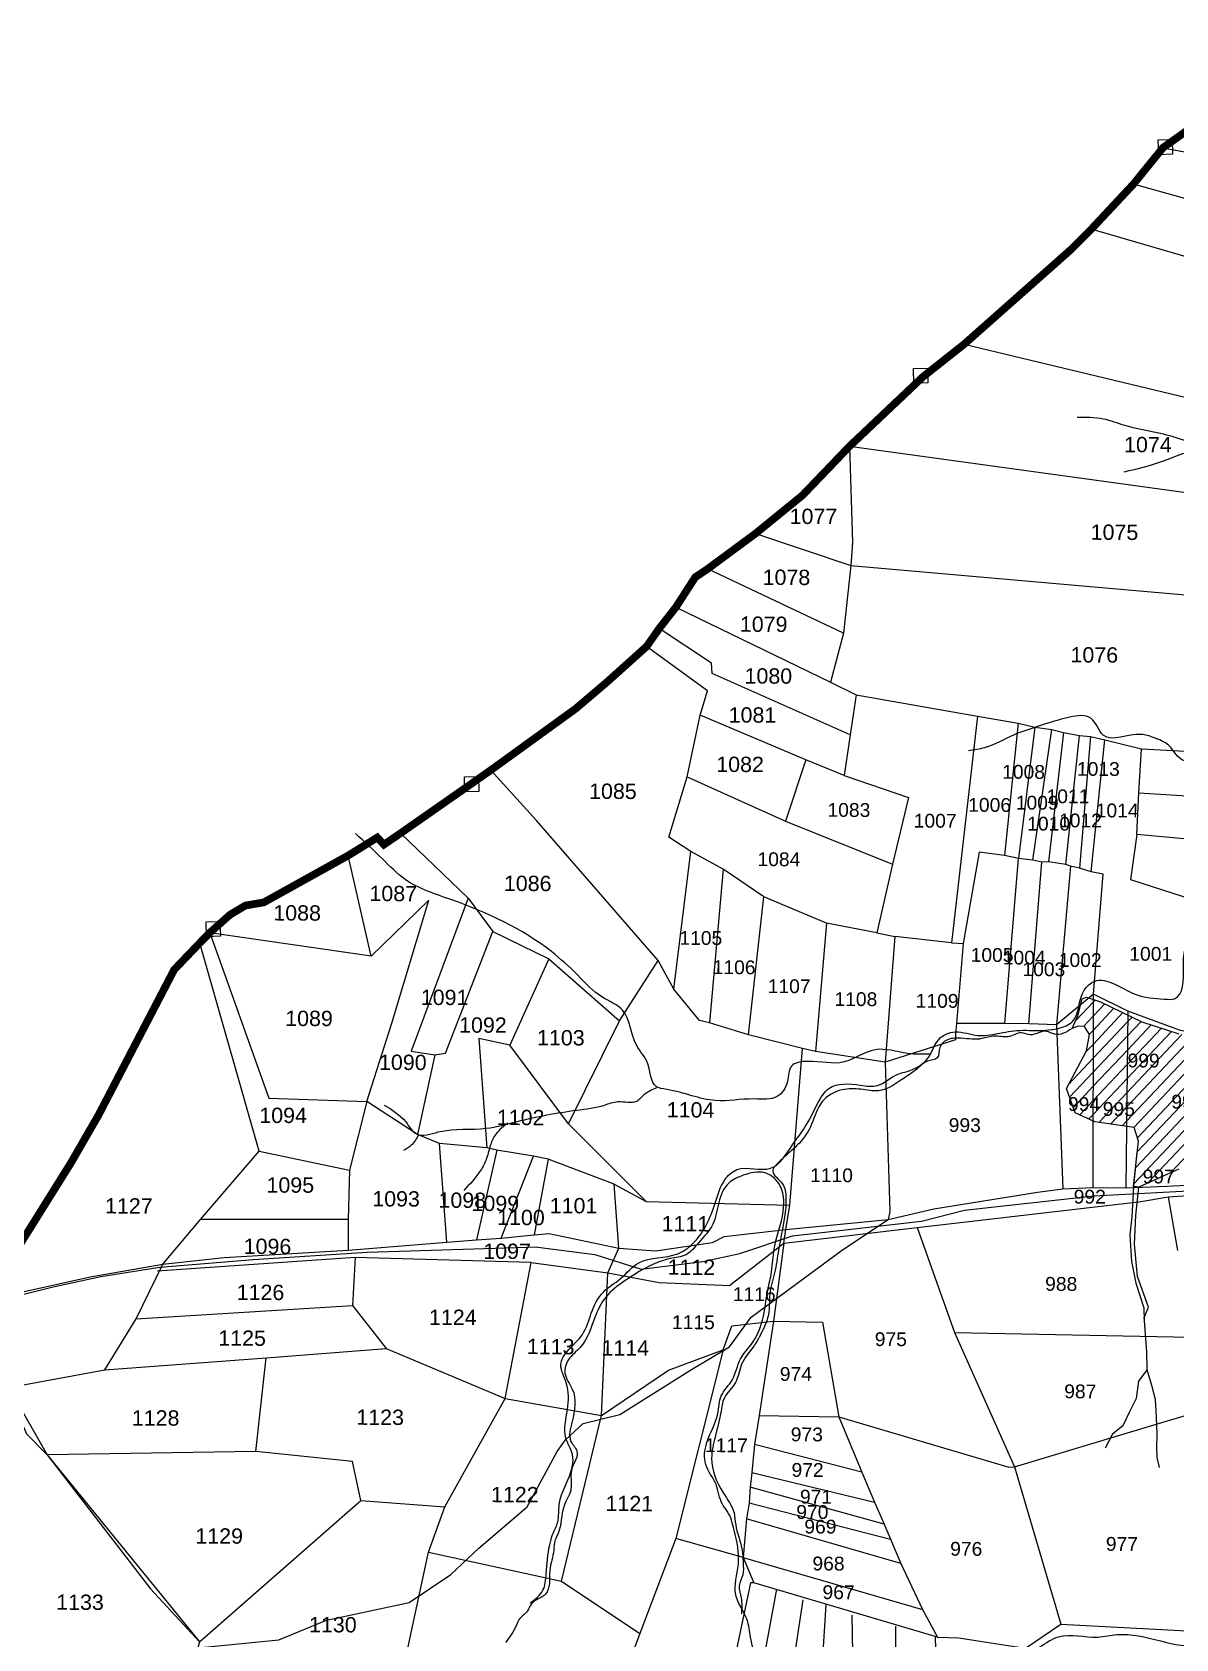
# Model space of a CAD drawing. Header units: inches. Extents: x 177544 to 239871, y 1610424 to 1630335.
# Drawn here: x 182910 to 184402, y 1620740 to 1622836 of the extents above; entities that cross this region are included whole.
import ezdxf
from ezdxf.enums import TextEntityAlignment as Align

# ---------------------------------------------------------------- set-up
doc = ezdxf.new("R2010")
doc.units = ezdxf.units.IN
doc.header["$MEASUREMENT"] = 0
doc.linetypes.add('DASHED2', pattern=[0.375, 0.25, -0.125])
for name, color, linetype in [('BOUNDRY STONES', 240, 'Continuous'), ('PLOT', 7, 'Continuous'), ('PLOT NO', 7, 'Continuous'), ('ROAD', 1, 'Continuous'), ('STREAM', 4, 'Continuous'), ('VILLAGE BOUNDRY', 5, 'Continuous')]:
    doc.layers.add(name, color=color, linetype=linetype)
doc.styles.get("Standard").update_dxf_attribs({"font": 'arial.ttf'})
pattern_1 = [(46.7021, (182315.279, 1621907.716), (-9.14387, 8.61611), [])]

msp = doc.modelspace()

# ---------------------------------------------------------------- hatches: boundary and pattern name
at = {"layer": 'STREAM'}
h = msp.add_hatch(dxfattribs=at)
h.set_pattern_fill('ANSI31', color=256, scale=100.509967, angle=1.7021)
h.set_pattern_definition(pattern_1)
h.paths.add_polyline_path([(184294.3, 1621574.5), (184288.3, 1621576.5), (184277.7, 1621567.7), (184274.1, 1621553.1), (184266.5, 1621536.6), (184274.5, 1621539.7), (184282.8, 1621539.2), (184289.4, 1621528.9), (184285.1, 1621507.4), (184259.1, 1621458.4), (184270.7, 1621426.9), (184294.1, 1621416.1)])
h.paths.add_polyline_path([(184268.1, 1621430), (184296.6, 1621430.8), (184296.1, 1621446.2), (184267.6, 1621445.3)], flags=25)
h = msp.add_hatch(dxfattribs=at)
h.set_pattern_fill('ANSI31', color=256, scale=100.509967, angle=1.7021)
h.set_pattern_definition(pattern_1)
h.paths.add_polyline_path([(184339.1, 1621554.4), (184303.7, 1621571.3), (184294.3, 1621574.5), (184294.1, 1621416.1), (184296.3, 1621415.1), (184337.5, 1621409)])
h.paths.add_polyline_path([(184313.5, 1621423.4), (184342, 1621424.3), (184341.6, 1621439.7), (184313, 1621438.8)], flags=24)
h = msp.add_hatch(dxfattribs=at)
h.set_pattern_fill('ANSI31', color=256, scale=100.509967, angle=1.7021)
h.set_pattern_definition(pattern_1)
h.paths.add_polyline_path([(184471, 1621476), (184456.9, 1621509.3), (184426.8, 1621524.4), (184405.6, 1621529.7), (184357.6, 1621545.6), (184339.1, 1621554.4), (184337.5, 1621409), (184347.4, 1621407.5), (184353.1, 1621389.6), (184346.5, 1621330.8), (184353.4, 1621329.9), (184390.1, 1621346.4), (184405.8, 1621353.4), (184429.1, 1621359), (184447.5, 1621354.8), (184462.1, 1621341.1), (184472.4, 1621339.6), (184478.3, 1621349.4), (184480.5, 1621399), (184480, 1621442.8)])
h.paths.add_polyline_path([(184313.5, 1621423.4), (184342, 1621424.3), (184341.6, 1621439.7), (184313, 1621438.8)], flags=24)
h.paths.add_polyline_path([(184436.2, 1621493.6), (184472.6, 1621494.6), (184472.1, 1621510), (184435.8, 1621509)], flags=24)
h.paths.add_polyline_path([(184345.7, 1621486.7), (184374.3, 1621487.6), (184373.8, 1621503), (184345.3, 1621502.1)], flags=24)
h.paths.add_polyline_path([(184430.2, 1621363.1), (184458.8, 1621363.9), (184458.3, 1621379.3), (184429.8, 1621378.4)], flags=24)
h.paths.add_polyline_path([(184365.5, 1621335.4), (184394, 1621336.3), (184393.6, 1621351.7), (184365, 1621350.8)], flags=24)
h.paths.add_polyline_path([(184402.8, 1621433.1), (184431.4, 1621434), (184430.9, 1621449.4), (184402.4, 1621448.5)], flags=24)

# ---------------------------------------------------------------- linework, layer by layer
at = {"layer": 'BOUNDRY STONES'}
for points in [[(184379, 1622695.9), (184397.2, 1622696.5), (184397.7, 1622677.1), (184379.5, 1622676.5)], [(184059.6, 1622397.6), (184077.8, 1622398.2), (184078.4, 1622378.8), (184060.2, 1622378.2)], [(183473.7, 1621864.9), (183492, 1621865.4), (183492.5, 1621846), (183474.3, 1621845.5)], [(183136.5, 1621675.9), (183154.7, 1621676.4), (183155.3, 1621657.1), (183137.1, 1621656.5)]]:
    msp.add_lwpolyline(points, close=True, dxfattribs=at)
at = {"layer": 'PLOT'}
for points in [[(184385, 1622685.6), (184638.3, 1622639.1)], [(184707.3, 1622537.3), (184346.6, 1622638.3)], [(184688.9, 1622463.8), (184291.5, 1622579.3)], [(184125.8, 1622429.5), (184655.1, 1622302.4)], [(183976, 1622296.1), (183980.1, 1622170.5), (183977.6, 1622140.6), (183968.2, 1622052.4), (183951.2, 1621988.7), (183984.8, 1621972.1), (183976.9, 1621919.9), (183969.3, 1621866.8), (183919.3, 1621887), (183892.4, 1621807.3), (184032.1, 1621751.1), (184011.7, 1621661.4), (184035.2, 1621656.8), (184022.5, 1621492.6), (184028.6, 1621297.8), (184026.5, 1621287.6)], [(184642.9, 1622204.4), (183976, 1622296.1)], [(183853.5, 1622182.4), (183977.6, 1622140.6), (184617.4, 1622084.8)], [(183968.2, 1622052.4), (183790.9, 1622136.2)], [(183749.7, 1622086.5), (183951.2, 1621988.7)], [(183976.9, 1621919.9), (183796.8, 1621999.7), (183795.9, 1622013.3), (183727.8, 1622058.5)], [(183740.4, 1621786.1), (183764.2, 1621865.1), (183781.1, 1621945.4), (183790.7, 1621977.2), (183711.4, 1622035.1)], [(183984.8, 1621972.1), (184143, 1621944), (184196.3, 1621935), (184218, 1621930), (184240, 1621926.7), (184255.3, 1621922.9), (184276.2, 1621919), (184290.4, 1621917.6), (184309.3, 1621913.3), (184357, 1621901.7)], [(183919.3, 1621887), (183781.1, 1621945.4)], [(184143, 1621944), (184109.1, 1621648.4), (184124.3, 1621647.7)], [(184196.3, 1621935), (184178.3, 1621762.4)], [(184218, 1621930), (184196.6, 1621758.3)], [(184215.2, 1621756.4), (184240, 1621926.7)], [(184255.3, 1621922.9), (184235.6, 1621754.1)], [(184258.5, 1621750.6), (184276.2, 1621919)], [(184290.4, 1621917.6), (184276.3, 1621745.8)], [(184291.5, 1621741.3), (184309.3, 1621913.3)], [(184698.6, 1621758.1), (184615.5, 1621765.6), (184350.8, 1621789.7), (184353.6, 1621844.3), (184357, 1621901.7), (184584.3, 1621889.4)], [(183390.3, 1621791.4), (183478.4, 1621706.8), (183510.7, 1621663.3), (183583.6, 1621627.6), (183676.1, 1621546.6), (183726.5, 1621625.6), (183567.7, 1621808.2), (183508, 1621873.7)], [(183764.2, 1621865.1), (183892.4, 1621807.3)], [(183969.3, 1621866.8), (184053, 1621838), (184032.1, 1621751.1)], [(184353.6, 1621844.3), (184697.4, 1621822.8), (184702.4, 1621821.2)], [(183746.9, 1621587.9), (183769.1, 1621767.5), (183740.4, 1621786.1)], [(184350.8, 1621789.7), (184342.6, 1621731.3), (184424.8, 1621704.5), (184423.3, 1621530.9)], [(183352, 1621631.1), (183321.9, 1621762.3)], [(184011.7, 1621661.4), (183946, 1621674.2), (183864.1, 1621708.5), (183811.1, 1621744.7), (183769.1, 1621767.5)], [(184294.3, 1621581.3), (184307.1, 1621738.2), (184291.5, 1621741.3), (184276.3, 1621745.8), (184264.5, 1621748.4), (184258.5, 1621750.6), (184235.6, 1621754.1), (184227.2, 1621753.9), (184215.2, 1621756.4), (184196.6, 1621758.3), (184178.3, 1621762.4), (184145.1, 1621766.7), (184124.3, 1621647.7), (184115.8, 1621543.1)], [(184178.9, 1621543.4), (184196.6, 1621758.3)], [(184210.2, 1621542.8), (184227.2, 1621753.9)], [(183811.1, 1621744.7), (183793.2, 1621544.2)], [(184264.5, 1621748.4), (184246.1, 1621541.7), (184254.3, 1621327.6)], [(183141.4, 1621661.6), (183218.3, 1621445.7), (183346.2, 1621441.4), (183378.9, 1621543.7), (183427.1, 1621704.3), (183352, 1621631.1), (183141.4, 1621661.6)], [(183478.4, 1621706.8), (183404.2, 1621507), (183434.9, 1621502.3), (183449, 1621504.4), (183510.7, 1621663.3)], [(183844.1, 1621528.6), (183864.1, 1621708.5)], [(183946, 1621674.2), (183931.6, 1621506.6)], [(183004.7, 1621091.4), (183045.4, 1621157.9), (183080.1, 1621229.2), (183129.4, 1621287.6), (183205.8, 1621376.8), (183128.3, 1621648.2)], [(184109.1, 1621648.4), (184035.2, 1621656.8)], [(183583.6, 1621627.6), (183533.1, 1621514.8), (183492.6, 1621523.8), (183503.1, 1621381), (183441.2, 1621386.5), (183412.5, 1621398.6), (183346.2, 1621441.4), (183323.9, 1621351.9), (183321.8, 1621287.6), (183322, 1621247.6)], [(184465.9, 1621507.8), (184423.3, 1621530.9), (184407.9, 1621534.3), (184339.1, 1621559.3), (184294.3, 1621581.3), (184246.1, 1621541.7), (184210.2, 1621542.8), (184178.9, 1621543.4), (184115.8, 1621543.1), (184114.5, 1621530), (184114.2, 1621521.8), (184022.5, 1621492.6), (183931.6, 1621506.6), (183914.9, 1621510.7), (183844.1, 1621528.6), (183793.2, 1621544.2), (183780.5, 1621547), (183746.9, 1621587.9), (183726.5, 1621625.6)], [(184294, 1621329.1), (184294.3, 1621581.3)], [(183609.3, 1621412.2), (183676.1, 1621546.6)], [(184339.1, 1621559.3), (184336.6, 1621328.9)], [(183434.9, 1621502.3), (183412.5, 1621398.6)], [(183710.9, 1621311.1), (183609.3, 1621412.2), (183533.1, 1621514.8)], [(183560.6, 1621231.5), (183660.6, 1621218.1), (183727.7, 1621205.5), (183819.5, 1621201.4), (183890.2, 1621256.5), (183892.9, 1621274.6), (183898.4, 1621306.2), (183914.9, 1621510.7)], [(183205.8, 1621376.8), (183323.9, 1621351.9)], [(183450.9, 1621258), (183441.2, 1621386.5)], [(183515.8, 1621378), (183489.2, 1621261.1)], [(183600.2, 1620815.9), (183652.3, 1621031.9), (183660.6, 1621218.1), (183675.2, 1621250.2), (183669.2, 1621333.6), (183582.8, 1621366.3), (183563.8, 1621370.3), (183515.8, 1621378), (183503.1, 1621381)], [(183521.7, 1621263.2), (183563.8, 1621370.3)], [(183582.8, 1621366.3), (183564.6, 1621267.5)], [(182857.8, 1621184.3), (182985.4, 1621212.8), (183080.1, 1621229.2), (183160.4, 1621237.9), (183322, 1621247.6), (183450.9, 1621258), (183489.2, 1621261.1), (183521.7, 1621263.2), (183564.6, 1621267.5), (183584.1, 1621269.1), (183675.2, 1621250.2), (183723, 1621246.5), (183797.3, 1621257.7), (183812.7, 1621265.2), (183892.9, 1621274.6), (184026.5, 1621287.6), (184085.9, 1621301.4), (184221.3, 1621323), (184254.3, 1621327.6), (184294, 1621329.1), (184336.6, 1621328.9), (184389.9, 1621331), (184482.4, 1621335.9)], [(183669.2, 1621333.6), (183710.9, 1621311.1), (183898.4, 1621306.2)], [(183890.2, 1621256.5), (184064.2, 1621277), (184349.3, 1621310.1), (184353.4, 1621310.5), (184392.1, 1621317.2)], [(184404.5, 1621247.2), (184392.1, 1621317.2), (184494.4, 1621324.2)], [(183321.8, 1621287.6), (183129.4, 1621287.6)], [(184064.2, 1621277), (184113, 1621140), (184191.4, 1620965), (184251.7, 1620759.5)], [(183890.2, 1621256.5), (183877.1, 1621154.9)], [(183515, 1620580.7), (183399.4, 1620647.8), (183390, 1620681.6), (183426.9, 1620853.6), (183448, 1620912.8), (183526.7, 1621054.1), (183560.6, 1621231.5), (183331.2, 1621238), (183327.7, 1621175.2), (183371.4, 1621119.4)], [(183045.4, 1621157.9), (183327.7, 1621175.2)], [(183877.1, 1621154.9), (183858.4, 1621031.7), (183852.2, 1620994.1), (183848.6, 1620957.3), (183846.6, 1620938.4), (183845.1, 1620917.9), (183841.6, 1620897), (183837.2, 1620846.7), (183851.1, 1620813.4), (183851.1, 1620813.4), (183847.1, 1620813.5), (183783.7, 1620514.2), (183678.7, 1620575.1)], [(183811.2, 1621117.6), (183822.5, 1621149), (183877.1, 1621154.9), (183940.8, 1621153.6), (183962.2, 1621030), (184183.8, 1620964.5), (184191.4, 1620965), (184379.2, 1621021.3), (184423.2, 1621034.4)], [(184113, 1621140), (184421.1, 1621134), (184610.4, 1621106), (184783.5, 1621086.9), (184908.9, 1621076.1), (184929.5, 1621066.9), (185011.5, 1621036.9), (185105.7, 1621003.8), (185143.1, 1620982.4)], [(182848.8, 1621058.1), (182879.3, 1621068.4), (183004.7, 1621091.4), (183215, 1621106.9), (183371.4, 1621119.4), (183526.7, 1621054.1), (183652.3, 1621031.9), (183739.9, 1621090.8), (183811.2, 1621117.6), (183749.3, 1620871.6), (183702.3, 1620747.4), (183669.6, 1620658.9), (183678.7, 1620575.1), (183604.2, 1620541)], [(183201.5, 1620985.1), (183215, 1621106.9)], [(182879.3, 1621068.4), (182929.3, 1620980.7), (183127.9, 1620736.4), (183338.4, 1620920.8), (183327.7, 1620971.8), (183201.5, 1620985.1), (182929.3, 1620980.7)], [(183858.4, 1621031.7), (183962.2, 1621030)], [(183962.2, 1621030), (183992.1, 1620957.8), (184008.7, 1620919), (184021.4, 1620889.9), (184029.5, 1620870.7), (184043.2, 1620838.9), (184071.5, 1620778.9), (184090.7, 1620742.5), (184118.9, 1620742), (184154.8, 1620736), (184205.5, 1620728.2), (184251.7, 1620759.5), (184432.6, 1620750.3), (184529.3, 1620749.6), (184612.3, 1620745.5), (184615.2, 1620722.5)], [(183992.1, 1620957.8), (183852.2, 1620994.1)], [(183848.6, 1620957.3), (184008.7, 1620919)], [(184021.4, 1620889.9), (183846.6, 1620938.4)], [(183338.4, 1620920.8), (183448, 1620912.8)], [(183845.1, 1620917.9), (184029.5, 1620870.7)], [(184043.2, 1620838.9), (183841.6, 1620897)], [(183426.9, 1620853.6), (183600.2, 1620815.9), (183702.3, 1620747.4)], [(183837.2, 1620846.7), (183749.3, 1620871.6)], [(183837.2, 1620846.7), (184071.5, 1620778.9)], [(184090.7, 1620742.5), (183851.1, 1620813.4)], [(183822.9, 1620489.5), (183881.2, 1620805.5)], [(183866.8, 1620470.3), (183915.7, 1620791.4)], [(183945.2, 1620784.7), (183921.1, 1620406.4)], [(183985.8, 1620428.5), (183979.7, 1620771.6)], [(184035.9, 1620757.2), (184037.2, 1620458.4)], [(184096.3, 1620476.3), (184088.4, 1620742.7)]]:
    msp.add_lwpolyline(points, dxfattribs=at)
at = {"layer": 'ROAD'}
for points in [[(183569.5, 1621251.4), (183644, 1621241.7), (183704.1, 1621222.6), (183784.6, 1621232.6), (183833.1, 1621243.2), (183901.8, 1621266.2), (184070, 1621285.5), (184126.3, 1621299.8), (184294.7, 1621318.5), (184443, 1621326.4)], [(182867.8, 1620547.8), (182897.5, 1620596.5), (183019.1, 1620645.2), (183059.6, 1620664.6), (183125.7, 1620728.9), (183231.4, 1620739.3), (183293.5, 1620765), (183401.6, 1620787.7), (183456.1, 1620824.6), (183492.4, 1620858.9), (183555.4, 1620912.8), (183594.8, 1620985.1), (183605.7, 1621000), (183628.5, 1621021.4), (183676.4, 1621033.2), (183769.9, 1621091.8), (183819.4, 1621121.3), (183847.9, 1621160), (183966.8, 1621248.1), (184026.5, 1621287.6)], [(183569.5, 1621251.4), (183346.6, 1621244.5), (183198.2, 1621235), (183076.3, 1621225.1), (182999.2, 1621212.7), (182937.2, 1621199.2), (182869.4, 1621182.5), (182823.8, 1621184.5), (182768.4, 1621201.1)], [(183331.2, 1621238), (183072.8, 1621220)], [(182823.8, 1621184.5), (182851, 1621159.9), (182871.8, 1621078.3), (182902.3, 1621007.8), (182929.3, 1620980.7), (183064.2, 1620805.9), (183127.9, 1620736.4), (183125.7, 1620728.9), (183122.1, 1620708), (183059.6, 1620664.6), (183070.8, 1620608.8)]]:
    msp.add_lwpolyline(points, dxfattribs=at)
at = {"layer": 'STREAM'}
for points in [[(184266.5, 1621536.6), (184274.1, 1621553.1), (184279.6, 1621575.6), (184285.1, 1621577.6), (184303.7, 1621571.3), (184357.6, 1621545.6), (184405.6, 1621529.7)], [(184405.8, 1621353.4), (184390.1, 1621346.4), (184353.4, 1621329.9), (184346.5, 1621330.8), (184353.1, 1621389.6), (184347.4, 1621407.5), (184296.3, 1621415.1), (184270.7, 1621426.9), (184259.1, 1621458.4), (184285.1, 1621507.4), (184289.4, 1621528.9), (184282.8, 1621539.2), (184274.5, 1621539.7), (184266.5, 1621536.6)], [(184350.9, 1621376), (184346.5, 1621330.8), (184344.6, 1621291.1), (184341.9, 1621267.7), (184343.9, 1621232.6), (184349.5, 1621204.7), (184360.1, 1621172.3), (184360.6, 1621155.2), (184363.5, 1621114.8), (184363.8, 1621091.9), (184370.2, 1621071.3), (184374.9, 1621053), (184376.3, 1621029.5), (184376.9, 1621007.3), (184376.8, 1620989.5), (184377.1, 1620976.9), (184379.9, 1620964)], [(184360.2, 1621158.2), (184366.2, 1621173.1), (184351.7, 1621213.3), (184348, 1621255.5), (184349.7, 1621292.9), (184353.4, 1621329.9)], [(184364.5, 1621091.9), (184353, 1621076.6), (184350.3, 1621054), (184341.9, 1621037.3), (184332.9, 1621018.3), (184319.2, 1621007.3), (184309.5, 1620989.2)]]:
    msp.add_lwpolyline(points, dxfattribs=at)
for points in [[(185674.1, 1622813.7), (185645.8, 1622821.3), (185619.3, 1622835.6), (185599.1, 1622828.9), (185592.6, 1622795.6), (185582.9, 1622773.5), (185574.1, 1622757.2), (185549.9, 1622746.5), (185498.2, 1622741.3), (185475.5, 1622719), (185446.6, 1622707.2), (185426.9, 1622701.5), (185396.7, 1622673.3), (185368.2, 1622648.8), (185371.9, 1622641.3), (185344.1, 1622626.7), (185321.1, 1622620.5), (185291.7, 1622618.3), (185267.4, 1622616.8), (185229.7, 1622609.2), (185208.1, 1622550.7), (185203.4, 1622512.4), (185186.6, 1622488.2), (185173.4, 1622455.6), (185169, 1622433.5), (185136.1, 1622403.4), (185108.8, 1622385.1), (185077.2, 1622376.9), (185016.3, 1622380.8), (184972.9, 1622364.9), (184945, 1622350), (184936.2, 1622323.5), (184911.6, 1622314.5), (184866.9, 1622303.1), (184850.6, 1622278.5), (184790.9, 1622266.7), (184773.9, 1622241.7), (184747.3, 1622238.7), (184705.8, 1622246.8), (184669.1, 1622246.1), (184647.5, 1622245.3), (184600.7, 1622252.8), (184573.2, 1622260.2), (184502.9, 1622284.6), (184451.5, 1622293.1), (184385.9, 1622311.9), (184335.4, 1622323.2), (184307.2, 1622331.8), (184272.9, 1622333.9)], [(184334.3, 1622263), (184387.2, 1622277.7), (184414.3, 1622287.6), (184432.7, 1622291), (184447, 1622293.9)], [(183559.5, 1620787.3), (183576, 1620803.8), (183580.4, 1620825.2), (183584.9, 1620863), (183589.2, 1620877.4), (183595.4, 1620892.8), (183597.4, 1620915.8), (183609.1, 1620948.9), (183614.6, 1620981), (183606, 1621002.4), (183608.2, 1621039.7), (183606.5, 1621074.4), (183599.4, 1621098), (183627.5, 1621137.6), (183639.2, 1621165.4), (183654.9, 1621192.9), (183677.2, 1621210.4), (183701.2, 1621231.2), (183751.9, 1621242.8), (183771.2, 1621255.6), (183800.7, 1621308.7), (183813.3, 1621339.1), (183829.2, 1621352.6), (183872.9, 1621354.3), (183901.6, 1621384.8), (183917.9, 1621407.8), (183934, 1621437.9), (183949.2, 1621458.6), (183990.4, 1621462.8), (184012.5, 1621462.3), (184039.1, 1621477.1), (184051.2, 1621480.8), (184079.1, 1621499), (184092.9, 1621522.8), (184113.8, 1621532.2), (184144, 1621527.6), (184168.7, 1621530.1), (184198.2, 1621534.2), (184215.4, 1621534.2), (184248.2, 1621536.8), (184267, 1621545.9), (184282.2, 1621586.7), (184295.5, 1621598.2), (184348.7, 1621581.5), (184387.1, 1621575), (184400.1, 1621575.6), (184412, 1621617), (184415.5, 1621643), (184440, 1621660.7), (184497.9, 1621667.1), (184521.5, 1621678.9), (184528.3, 1621715.6), (184563.3, 1621730.9), (184588.9, 1621747.6), (184614.5, 1621774.5), (184660.8, 1621772.5), (184688.2, 1621770.7), (184718.5, 1621766.4), (184770.3, 1621762.7), (184806.8, 1621763.7), (184848.5, 1621766.7), (184870.2, 1621766), (184895.5, 1621782.7), (184926.1, 1621800.4), (184938.2, 1621819.7), (184949, 1621831.3), (184955.1, 1621836.5), (184947.4, 1621838.9), (184928.8, 1621848.1), (184896.5, 1621863.7), (184870.3, 1621879.3), (184819.5, 1621890.5), (184797.3, 1621896.5), (184758.3, 1621900.8), (184734.3, 1621908.4), (184705.6, 1621902.5), (184695.7, 1621901.2), (184651.7, 1621888), (184641.4, 1621882.1), (184628.1, 1621874.3), (184615.5, 1621878.2), (184604.9, 1621889.9), (184581.5, 1621900.7), (184551.5, 1621902.2), (184516.5, 1621902.7), (184486.3, 1621901.8), (184449.6, 1621893.3), (184428.6, 1621886.5), (184412, 1621886.2), (184392.7, 1621905.7), (184372.9, 1621916.2), (184356.4, 1621920.4), (184307.2, 1621919.2), (184291.3, 1621941.3), (184263.4, 1621942.8), (184221.5, 1621930.7), (184190.8, 1621919.8), (184152.3, 1621902.9), (184131.5, 1621898.9)], [(184082.6, 1621503.2), (184051.8, 1621504.2), (184009.4, 1621509), (183969.1, 1621493.1), (183921, 1621493.8), (183900.3, 1621487.6), (183895.1, 1621467.4), (183881.8, 1621448.1), (183852, 1621444.8), (183801.1, 1621442.7), (183737.6, 1621457.2), (183723.7, 1621461.1), (183713.1, 1621490.5), (183698.2, 1621514.9), (183679.8, 1621560.6), (183652.8, 1621578), (183621.6, 1621606.2), (183587.1, 1621637.1), (183457.1, 1621704.5), (183396.2, 1621731.3), (183366.8, 1621757.9), (183331.6, 1621791)], [(184266.5, 1621536.6), (184243.7, 1621529.2), (184232.9, 1621533), (184211.9, 1621528.5), (184200.4, 1621531.1), (184182.8, 1621525.9), (184165, 1621526.9), (184148.9, 1621523.5), (184121.8, 1621523.9), (184104.6, 1621522.3), (184094, 1621512.1), (184090.6, 1621498.5), (184077.9, 1621494.1), (184066.1, 1621485.7), (184047.2, 1621471.9), (184013.9, 1621455.5), (183990.9, 1621457.4), (183966.5, 1621456.7), (183940.4, 1621441.4), (183926.7, 1621411.9), (183910.4, 1621386.9), (183897, 1621374.4), (183886.1, 1621364.3), (183876, 1621350.7), (183888.6, 1621334.1), (183893.2, 1621316.1), (183891.4, 1621291), (183883.5, 1621247.6), (183878.4, 1621218), (183872, 1621190), (183870.4, 1621163.6), (183864.1, 1621145.9), (183851.5, 1621122.9), (183835.3, 1621098.7), (183827.2, 1621074.7), (183812.8, 1621055), (183808.1, 1621035.6), (183800.7, 1621003.8), (183796.2, 1620976.2), (183811.2, 1620931), (183825.4, 1620904.8), (183827.6, 1620889.2), (183835.6, 1620858), (183837.3, 1620839.7), (183836.8, 1620824.1), (183832.2, 1620809.6), (183834.6, 1620793.9), (183835, 1620773.2)], [(183369.1, 1621436.8), (183397, 1621414.9), (183411.3, 1621399.1), (183439.5, 1621401.7), (183502.1, 1621406.6), (183542.5, 1621415.4), (183620.2, 1621430.2), (183656.5, 1621436.8), (183674, 1621441.4), (183698.4, 1621442.1), (183709.2, 1621451.4), (183724.8, 1621459.8)], [(183414.1, 1621398.5), (183404.2, 1621384.4), (183394.1, 1621377.5)], [(183530.3, 1621413.3), (183514.8, 1621399), (183507.7, 1621385), (183501.7, 1621364.5), (183493.5, 1621349.8), (183472.9, 1621325.4)], [(183855.8, 1620710.8), (183846.8, 1620742.7), (183842.4, 1620765.5), (183835.4, 1620780.1), (183827.6, 1620798), (183831.1, 1620837.8), (183825.7, 1620882.3), (183816.6, 1620907), (183810.3, 1620916.1), (183801.9, 1620942.1), (183788.5, 1620967.8), (183789.9, 1620996.5), (183804.2, 1621034.1), (183808.8, 1621057.6), (183823, 1621078.1), (183833.9, 1621105.7), (183848.2, 1621125.1), (183862.6, 1621156.4), (183869.5, 1621195.5), (183874.4, 1621219.3), (183877.8, 1621249.5), (183889.6, 1621298.2), (183883.7, 1621334.5), (183865.5, 1621348.5), (183837.5, 1621345.2), (183818.9, 1621335.5), (183805.6, 1621309.7), (183797.7, 1621281.4), (183779.1, 1621257.3), (183762.8, 1621241.6), (183741.7, 1621236.5), (183719.3, 1621228.8), (183683.3, 1621207.8), (183658, 1621186.2), (183644.7, 1621161.7), (183624.5, 1621120.4), (183609.5, 1621104.7), (183604.8, 1621087.3), (183614.4, 1621066.3), (183614.1, 1621023.9), (183612.7, 1620997.9), (183620.5, 1620985.3), (183613.4, 1620960.7), (183612.6, 1620935.6), (183603.7, 1620914.1), (183595.8, 1620877.8), (183591.9, 1620869.5), (183590.2, 1620856.2), (183585.1, 1620829.6), (183579.6, 1620798.9), (183569.9, 1620792.6), (183562.8, 1620788.1), (183553.5, 1620773.8), (183545.9, 1620767.1), (183541.4, 1620758.2), (183527.3, 1620735.8)], [(184224.6, 1620730), (184248.9, 1620743.2), (184299.9, 1620742.9), (184325.1, 1620746), (184381.9, 1620737.7), (184431.9, 1620736), (184449.5, 1620750.1), (184485.3, 1620761.8), (184535.4, 1620739.2), (184586.4, 1620722.1), (184632.2, 1620707), (184662.4, 1620691.2), (184703.2, 1620682), (184716.4, 1620677.4), (184726, 1620685.1)]]:
    msp.add_spline(points, degree=3, dxfattribs=at)
at = {"layer": 'VILLAGE BOUNDRY', "color": 5, "linetype": 'DASHED2', "ltscale": 50}
msp.add_lwpolyline([(182887.7, 1621245.3, 10, 10, 0), (182960.2, 1621361.3, 10, 10, 0), (182996.1, 1621423.5, 10, 10, 0), (183094.9, 1621613.3, 10, 10, 0), (183128.3, 1621648.2, 10, 10, 0), (183141.4, 1621661.6, 10, 10, 0), (183167.7, 1621685, 10, 10, 0), (183187.8, 1621697.1, 10, 10, 0), (183211.9, 1621701.2, 10, 10, 0), (183321.9, 1621762.3, 10, 10, 0), (183360, 1621785.9, 10, 10, 0), (183368.6, 1621776.6, 10, 10, 0), (183390.3, 1621791.4, 10, 10, 0), (183485.2, 1621857.7, 10, 10, 0), (183508, 1621873.7, 10, 10, 0), (183618.8, 1621953.9, 10, 10, 0), (183660.1, 1621989, 10, 10, 0), (183711.4, 1622035.1, 10, 10, 0), (183727.8, 1622058.5, 10, 10, 0), (183749.7, 1622086.5, 10, 10, 0), (183774.9, 1622125.5, 10, 10, 0), (183790.9, 1622136.2, 10, 10, 0), (183853.5, 1622182.4, 10, 10, 0), (183914.8, 1622232.3, 10, 10, 0), (183976, 1622296.1, 10, 10, 0), (184072.2, 1622387.1, 10, 10, 0), (184125.8, 1622429.5, 10, 10, 0), (184264.3, 1622552.2, 10, 10, 0), (184291.5, 1622579.3, 10, 10, 0), (184346.6, 1622638.3, 10, 10, 0), (184385, 1622685.6, 10, 10, 0), (184516.1, 1622779.4, 10, 10, 0)], format="xyseb", dxfattribs=at)

# ---------------------------------------------------------------- texts
at = {"layer": 'PLOT NO'}
for s, height, p in [('1074', 20, (184365.4, 1622298.4)), ('1077', 20, (183929, 1622204.8)), ('1075', 20, (184321.8, 1622184.1)), ('1078', 20, (183893.8, 1622125.3)), ('1079', 20, (183864.1, 1622064.1)), ('1076', 20, (184295.5, 1622024.1)), ('1080', 20, (183870.2, 1621996.6)), ('1081', 20, (183849.5, 1621945.7)), ('1082', 20, (183833.3, 1621881.3)), ('1008', 18, (184203.2, 1621871.5)), ('1013', 18, (184300.8, 1621875.3)), ('1085', 20, (183667.4, 1621846.2)), ('1006', 18, (184158.9, 1621828.4)), ('1009', 18, (184221, 1621831.3)), ('1011', 18, (184261.1, 1621839.6)), ('1083', 18, (183975.3, 1621821.8)), ('1007', 18, (184087.8, 1621807.7)), ('1012', 18, (184277.4, 1621808.1)), ('1014', 18, (184325.3, 1621821.1)), ('1010', 18, (184235.9, 1621803.9)), ('1084', 18, (183884, 1621757.5)), ('1086', 20, (183556.2, 1621726)), ('1087', 20, (183380.8, 1621712.8)), ('1088', 20, (183255.4, 1621687.5)), ('1105', 18, (183782.1, 1621654.8)), ('1005', 18, (184162.1, 1621632.6)), ('1004', 18, (184204, 1621629.2)), ('1002', 18, (184277.1, 1621626)), ('1001', 18, (184369.1, 1621634.1)), ('1106', 18, (183825.5, 1621616.6)), ('1003', 18, (184229.7, 1621614)), ('1091', 20, (183447.8, 1621577.3)), ('1107', 18, (183897.3, 1621591.9)), ('1108', 18, (183984.4, 1621575)), ('1109', 18, (184090.4, 1621572.8)), ('1089', 20, (183270.9, 1621549.9)), ('1092', 20, (183497.8, 1621541.2)), ('1103', 20, (183599.5, 1621524.7)), ('1090', 20, (183393.3, 1621492.6)), ('999', 18, (184359.8, 1621494.9)), ('1104', 20, (183768.7, 1621430.6)), ('994', 18, (184282.1, 1621438.1)), ('995', 18, (184327.5, 1621431.6)), ('996', 18, (184416.9, 1621441.3)), ('1094', 20, (183237.1, 1621423.4)), ('1102', 20, (183547, 1621420.6)), ('993', 18, (184126.5, 1621410.7)), ('1095', 20, (183246.5, 1621332.5)), ('1110', 18, (183952.6, 1621345.3)), ('997', 18, (184379.5, 1621343.6)), ('1127', 20, (183035.8, 1621305.3)), ('1093', 20, (183384.5, 1621314.5)), ('1098', 20, (183470.9, 1621312.7)), ('1099', 20, (183514, 1621308.6)), ('1101', 20, (183616, 1621305.6)), ('992', 18, (184289.6, 1621317.3)), ('1100', 20, (183547.4, 1621290.2)), ('1111', 20, (183762, 1621282)), ('1096', 20, (183216.7, 1621252.5)), ('1097', 20, (183529.3, 1621246.1)), ('1112', 20, (183769.8, 1621225.3)), ('988', 18, (184252.3, 1621203.5)), ('1126', 20, (183207.6, 1621192.5)), ('1116', 18, (183851.8, 1621190.1)), ('1124', 20, (183458.5, 1621160)), ('1115', 18, (183772.4, 1621153.5)), ('1125', 20, (183183.6, 1621132.8)), ('1113', 20, (183586.2, 1621121.8)), ('1114', 20, (183683.5, 1621120)), ('975', 18, (184030, 1621131.4)), ('974', 18, (183906.1, 1621086)), ('987', 18, (184277.2, 1621063.3)), ('1128', 20, (183070.8, 1621028.7)), ('1123', 20, (183363.7, 1621029.6)), ('1117', 18, (183815.4, 1620993)), ('973', 18, (183920.4, 1621007.2)), ('972', 18, (183921.4, 1620960.8)), ('1122', 20, (183539.4, 1620928.7)), ('1121', 20, (183688.8, 1620917.1)), ('970', 18, (183927.6, 1620906)), ('971', 18, (183932.4, 1620925.9)), ('969', 18, (183938.1, 1620886.9)), ('1129', 20, (183153.7, 1620874.7)), ('977', 18, (184331.5, 1620864.3)), ('976', 18, (184128.4, 1620857.9)), ('968', 18, (183948.7, 1620838.7)), ('967', 18, (183961.8, 1620801.3)), ('1133', 20, (182972.1, 1620788.3)), ('1130', 20, (183302, 1620759))]:
    msp.add_text(s, height=height, rotation=359.7684, dxfattribs=at).set_placement(p, align=Align.MIDDLE_CENTER)

doc.saveas('drawing.dxf')
